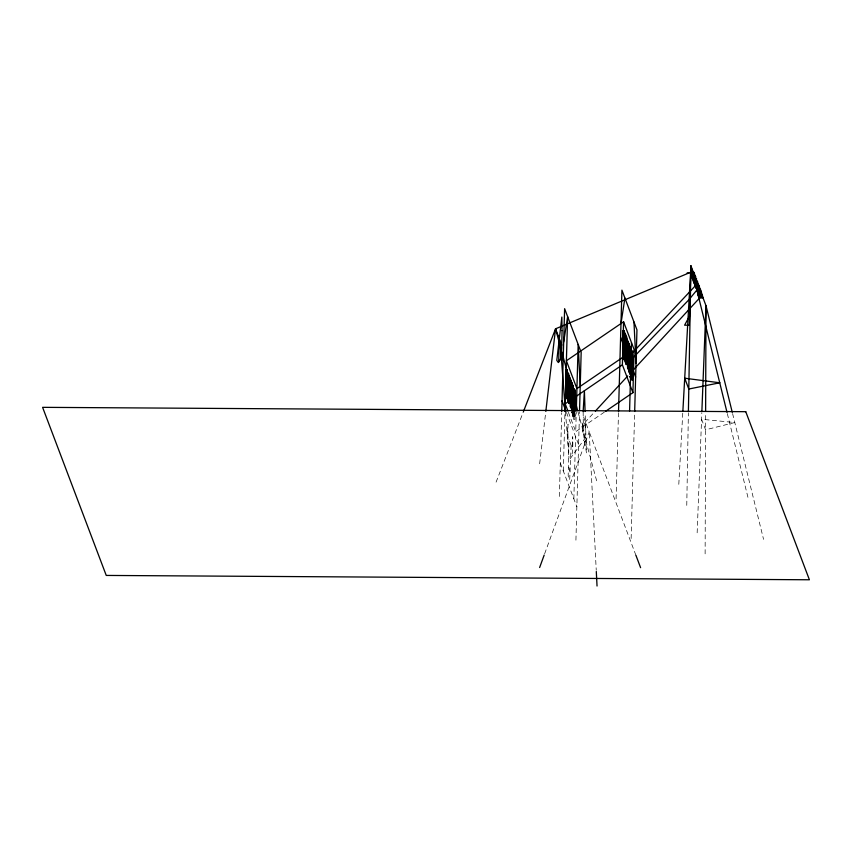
<?xml version="1.0" encoding="UTF-8"?>
<svg xmlns="http://www.w3.org/2000/svg" width="852" height="852" viewBox="0 0 852 852"><rect width="100%" height="100%" fill="white"/><g stroke="black" fill="none" stroke-linecap="round" stroke-linejoin="round"><path stroke-width="0.64" stroke-dasharray="4.26 3.19" d="M571.149 445.447L569.69 479.719C567.144 477.897 568.582 471.326 568.486 467.823L568.923 439.589M705.126 553.864L705.626 412.624M574.855 412.08L574.919 419.28L575.089 415.222L573.726 415.212L573.705 412.283M575.036 415.254L574.951 413.582M686.765 505.385L688.384 412.826M573.577 412.07L573.577 419.184L574.972 419.259M559.37 496.471L561.713 412.751M563.31 471.028L564.982 411.431M567.869 434.041L568.135 437.502L571.937 447.534L572.352 445.798M573.513 411.378L573.417 414.924L572.139 414.924L572.075 412.219M573.737 411.633L573.758 415.84L572.48 415.829L572.459 411.633M574.312 411.718L574.173 416.916L572.768 416.575L572.874 412.645M572.885 416.916L573.034 411.708M573.417 414.924L573.353 412.219M573.694 419.259L573.865 412.048M574.173 416.916L574.152 412.656M573.843 498.846L575.579 436.597M604.324 412.166L575.718 431.655L576.271 412.08M575.92 540.179L579.509 411.889M584.792 445.149L585.441 421.857L594.451 412.08M616.081 498.803L618.488 412.773M631.13 538.539L634.644 412.805M583.151 411.612L583.407 433.817L586.485 452.987L585.132 412.773M697.149 532.809L701.835 412.656M678.799 484.33L682.782 412.688M582.246 428.3L582.651 421.974L583.002 432.273L582.246 428.3L585.899 420.931M572.342 445.915L572.725 436.682A20.331 1.864 -89.6 0 1 572.661 450.985L571.852 455.256L571.138 453.892M539.646 463.786L545.674 412.677M544.63 553.821L589.201 431.794L583.034 415.478M496.088 482.136L523.426 411.654M570.126 458.77L586.038 436.969M568.486 467.823L569.072 467.695L570.063 471.987M573.662 414.434L574.951 414.434M573.289 414.594L572.139 414.924M573.63 415.499L572.48 415.829M572.768 416.575L574.046 416.585M568.39 412.304L575.718 431.655M566.431 412.411L578.593 444.542M560.307 463.083L576.857 506.791M635.922 555.323L589.201 431.794L596.24 570.212M568.497 446.906L567.326 436.874A20.331 1.864 -89.6 0 1 568.018 424.232L567.869 434.083M578.029 411.953L597.05 482.296M732.571 413.55L763.562 539.359M727.32 413.603L748.514 499.623M565.462 411.676L568.976 457.609M734.775 422.539L705.562 429.791L701.579 419.259L734.775 422.539M572.619 412.805L571.33 412.805L572.619 412.805"/><path stroke-width="1.28" d="M624.026 346.338L624.431 355.369M705.626 411.303L705.999 305.708L690.951 265.973L682.857 411.367M567.357 379.843L567.485 386.201M623.877 345.624L624.111 330.81L622.833 330.8L623.174 359.746L623.238 357.126M566.133 376.275L566.197 386.19M571.926 393.603L572.107 383.411L571.98 406.798L571.66 382.228L572.001 411.175L572.597 384.71L572.203 398.683L572.054 394.849M624.378 342.174L624.559 331.982L624.569 350.555M630.895 363.41L630.768 370.066M688.405 411.505L690.951 265.973L727.012 412.325M567.251 394.306L566.931 369.747L565.653 369.736L565.632 392.176L565.973 394.306L566.101 370.918M567.262 376.754L567.379 370.918L567.389 389.502M623.227 334.303L623.291 350.555M565.653 369.736L565.984 398.683L566.175 392.154M566.931 369.747L567.272 398.693L567.996 372.569M630.64 369.725L631.343 349.884L630.533 360.758L630.661 348.117M630.459 350.651L629.958 374.305L630.725 360.684L630.757 362.302M558.667 362.036L559.317 338.745M561.745 411.431L564.62 308.669L581.171 352.387L579.541 410.579M564.982 411.431L565.057 408.779M567.933 411.101L565.196 403.837L567.624 316.614L563.683 342.057M572.246 410.462L573.151 385.466L572.374 410.824M573.385 411.037L573.545 399.631L572.917 410.77M573.513 411.378L574.163 388.832L573.353 399.695L573.364 386.723L572.693 411.484M573.737 411.633L574.567 389.226L573.897 410.781M574.195 411.335C574.163 412.996 574.972 375.988 575.43 396.233L575.025 411.058M574.312 411.718L575.057 394.998L574.887 410.824M576.303 410.781L578.157 344.432L580.233 385.764M618.531 411.452L621.917 290.138L636.955 329.873L634.676 411.484M605.421 411.409L632.919 392.665L622.386 364.848L623.589 321.779L566.388 360.769L576.921 388.587L623.121 357.094M623.217 352.952L623.153 355.359L622.833 330.8M626.071 340.214L625.805 334.793L624.591 360.119L625.474 362.462L624.963 356.764L625.73 338.872L626.071 340.204M626.806 352.824L627.189 338.936M627.541 352.834L627.626 368.128L627.381 363.154M629.575 411.069L631.481 342.632M630.938 376.893L631.747 350.278L630.938 376.893L629.66 376.882M632.738 357.915L632.312 351.972L631.226 377.649L632.237 356.051L632.099 380.333L632.61 357.297L632.727 357.893M632.919 392.665L634.122 349.597L623.589 321.779M690.951 265.973L689.3 325.23L684.603 325.198L689.556 316.049M570.489 392.005L570.904 384.007L570.819 408.076L571.554 381.952L571.245 384.699L570.968 379.907L570.446 407.075L570.201 402.101M626.678 352.44L626.625 358.309M627.668 353.069L628.148 340.97L628.425 345.752L628.733 343.005L627.999 369.129L628.137 345.081L627.732 350.896M583.151 411.612L584.397 390.727L585.09 411.484M569.445 397.256L569.881 377.542L568.944 403.582L569.434 375.668L569.029 399.545L569.296 396.883M626.614 354.634L626.124 364.645L626.614 336.721L626.209 360.598L626.486 357.936M701.878 411.335L705.999 305.708L732.251 412.262M545.823 411.367L555.557 328.808L690.897 272.15L694.167 272.374L693.049 272.747M620.98 323.526L624.921 298.083M690.77 272.246L691.355 272.64M539.635 567.517L544.183 555.067M523.426 411.654L555.557 328.808L561.734 345.113M697.319 289.531C694.614 287.933 703.315 289.712 697.319 289.531L688.831 299.84L628.936 362.079M595.346 411.111L627.764 375.934M633.174 370.066L699.812 297.763L702.921 297.582L699.812 297.763M627.828 357.776L695.296 285.825L698.555 286.048L695.296 285.825M694.849 274.77C692.612 272.257 688.001 275.579 694.018 274.216M701.622 292.673L700.791 292.13M565.196 403.837L622.386 364.848M695.796 278.008L695.583 277.443M696.585 280.074L696.372 279.509M698.214 284.387L697.202 283.716M699.833 288.647L699.236 288.019M701.782 293.802L701.569 293.237M702.581 295.921L702.367 295.356M693.869 273.833L694.593 273.492L693.986 273.204M694.678 275.973L695.402 275.633L694.795 275.345M695.839 279.041L696.563 278.7L695.573 278.348M696.648 281.171C698.991 278.87 687.138 281.682 696.414 280.542M697.479 283.375C699.78 280.979 688.011 283.801 697.213 282.672M698.267 285.473L698.991 285.132L698.395 284.845M699.077 287.603L699.79 287.369L699.194 286.986M699.875 289.701L700.6 289.361L699.993 289.073M700.674 291.799L701.377 291.565L700.791 291.182M687.074 272.97L690.844 272.459M694.678 277.07L695.796 276.687L694.817 276.346M696.659 282.289L697.777 281.905L696.361 281.511M698.278 286.57L699.396 286.197L698.416 285.846M699.875 290.798L701.004 290.425L700.014 290.074M701.515 295.186C691.888 296.304 705.488 294.93 701.654 294.398M565.781 370.087L567.07 370.098M629.532 376.552L630.81 376.563M561.745 360.034L560.882 359.746L561.724 352.568L561.745 360.034L558.965 335.677M624.111 330.81L624.452 359.746L625.176 333.622M620.597 337.328L635.645 377.063M562.043 400.834L565.973 411.197M635.922 555.323L640.597 567.677M555.557 328.808L577.688 410.664M624.665 347.254L624.516 343.42M561.053 353.942L565.462 411.676M633.952 321.928L636.029 363.261M596.304 571.532L597.039 586.027M623.227 343.409L623.238 345.273M628.584 361.035L629.181 372.239L629.905 346.114L629.394 359.746L629.287 344.464L629.159 367.851L628.84 343.292L628.584 361.035M562.064 330.587L561.649 348.809L560.456 359.075L558.348 362.569L556.793 360.439L561.841 317.05L562.064 330.587M567.528 395.019L567.411 399.066L568.295 401.398L567.783 395.711L568.625 373.73L567.528 395.019M629.969 352.217L629.521 373.144L630.331 346.53L629.969 352.217M691.142 275.313L694.54 275.441L691.142 275.313M691.547 276.389L694.944 276.517L691.547 276.389M691.952 277.454L695.349 277.571L691.952 277.454M692.346 278.508L695.743 278.636L692.346 278.508M692.74 279.541L696.137 279.669L692.74 279.541M693.528 281.607L696.925 281.735L693.528 281.607M694.327 283.727L697.724 283.854L694.327 283.727M694.753 284.856L698.15 284.973L694.753 284.856M695.541 286.943L698.938 287.071L695.541 286.943M695.946 288.008L699.343 288.136L695.946 288.008M696.766 290.181L700.163 290.308L696.766 290.181M697.149 291.182L700.546 291.299L697.149 291.182M697.554 292.247L700.951 292.364L697.554 292.247M697.948 293.28L701.345 293.407L697.948 293.28M698.321 294.291L701.728 294.419L698.321 294.291M699.183 296.56L702.581 296.688L699.183 296.56M719.738 382.793L688.799 389.023L684.699 378.203L719.738 382.793M745.756 411.686L42.6 407.341L106.244 575.43L809.4 579.775L745.756 411.686"/></g></svg>
